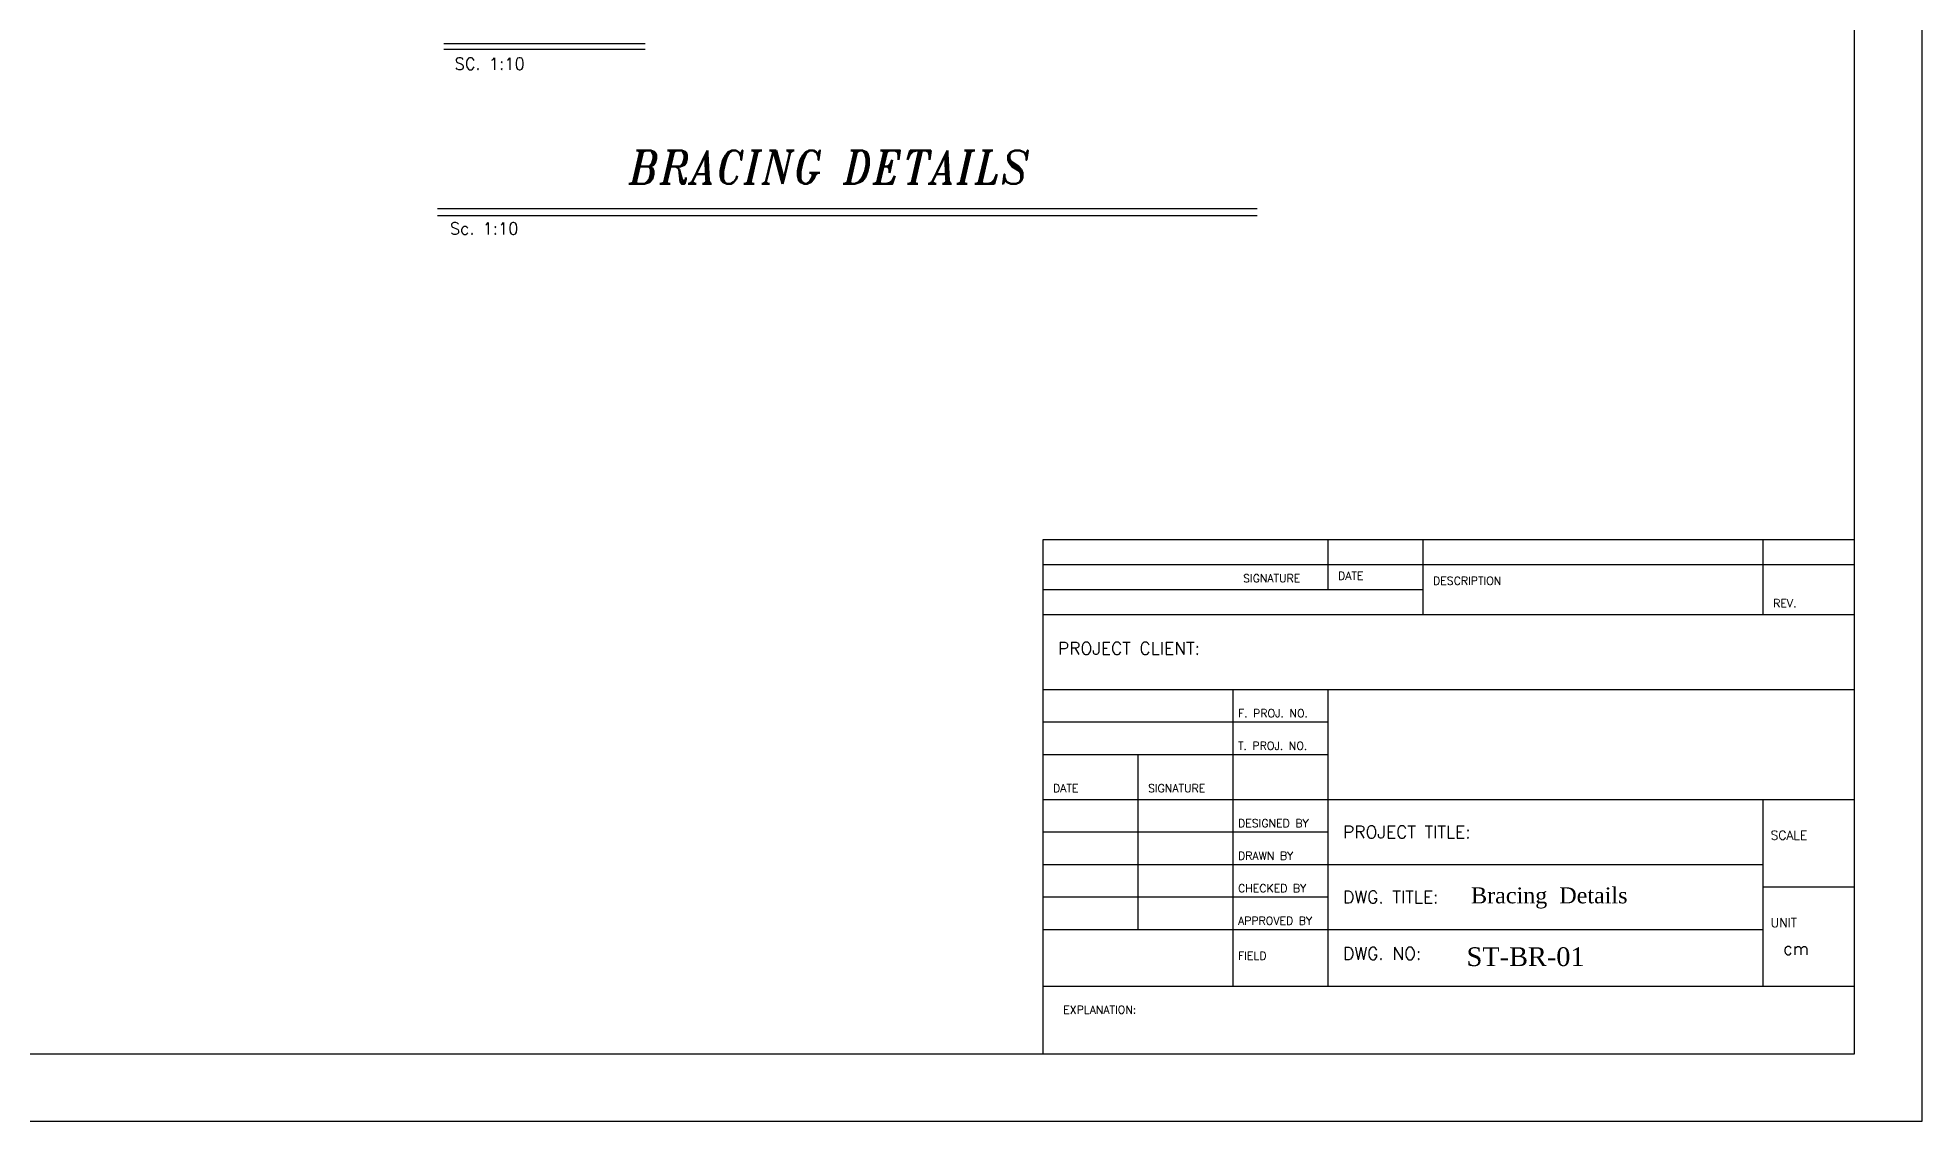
# Model space of a CAD drawing. Header units: inches. Extents: x 1387 to 2676, y -3005 to -2136.
# Drawn here: x 2545.59 to 2585.02, y -2790.55 to -2767.87 of the extents above; entities that cross this region are included whole.
import ezdxf
from ezdxf.enums import TextEntityAlignment as Align

# ---------------------------------------------------------------- set-up
doc = ezdxf.new("R2010")
doc.units = ezdxf.units.IN
doc.header["$MEASUREMENT"] = 0
for name, color, linetype in [('1', 1, 'Continuous'), ('3G', 3, 'Continuous'), ('4C', 4, 'Continuous'), ('6M', 6, 'Continuous'), ('DIM', 8, 'Continuous'), ('lateral brace', 5, 'Continuous'), ('Layer4', 118, 'Continuous')]:
    doc.layers.add(name, color=color, linetype=linetype)
doc.styles.add('ITALICT', font='italict')
doc.styles.add('ROMANS', font='ROMANS')
doc.styles.add('style1', font='times.ttf')

msp = doc.modelspace()

# ---------------------------------------------------------------- linework, layer by layer
at = {"layer": '1'}
for p, q in [((2566.623679, -2778.380085), (2566.623679, -2789.135202)), ((2566.623679, -2778.380085), (2566.623679, -2787.722619)), ((2583.604628, -2778.380085), (2566.623679, -2778.380085)), ((2572.587921, -2779.426443), (2572.587921, -2778.380085)), ((2574.576001, -2779.949622), (2574.576001, -2778.380085)), ((2581.691237, -2779.949622), (2581.691237, -2778.380085)), ((2583.604628, -2778.903264), (2566.623679, -2778.903264)), ((2574.576001, -2779.426443), (2566.623679, -2779.426443)), ((2583.604628, -2779.949622), (2566.623679, -2779.949622)), ((2583.604628, -2781.519159), (2566.623679, -2781.519159)), ((2570.59984, -2787.722619), (2570.59984, -2781.519159)), ((2572.587921, -2787.722619), (2572.587921, -2781.519159)), ((2572.587921, -2782.199292), (2566.623679, -2782.199292)), ((2572.587921, -2782.879425), (2566.623679, -2782.879425)), ((2568.61176, -2786.541678), (2568.61176, -2782.879425)), ((2572.587921, -2783.821147), (2566.623679, -2783.821147)), ((2583.604628, -2783.821147), (2572.587921, -2783.821147)), ((2581.691237, -2787.722619), (2581.691237, -2783.821147)), ((2572.587921, -2784.50128), (2566.623679, -2784.50128)), ((2581.691237, -2785.181413), (2566.623679, -2785.181413)), ((2583.604628, -2785.652274), (2581.691237, -2785.652274)), ((2572.587921, -2785.861546), (2566.623679, -2785.861546)), ((2572.587921, -2786.541678), (2566.623679, -2786.541678)), ((2581.691237, -2786.541678), (2572.587921, -2786.541678)), ((2566.623679, -2787.722619), (2583.604628, -2787.722619))]:
    msp.add_line(p, q, dxfattribs=at)
msp.add_lwpolyline([(2502.336278, -2789.135202), (2583.604628, -2789.135202), (2583.604628, -2732.502205), (2502.336278, -2732.502205)], close=True, dxfattribs=at)
at = {"layer": '3G'}
for p, q in [((2554.087669, -2768.112929), (2558.303481, -2768.112929)), ((2553.971767, -2771.594404), (2571.102711, -2771.594404))]:
    msp.add_line(p, q, dxfattribs=at)
at = {"layer": '3G', "linetype": 'ByBlock'}
msp.add_line((2553.958946, -2771.594404), (2571.102711, -2771.594404), dxfattribs=at)
at = {"layer": '6M'}
msp.add_line((2554.087669, -2767.992929), (2558.303481, -2767.992929), dxfattribs=at)
at = {"layer": '6M', "color": 4}
msp.add_line((2553.958946, -2771.443837), (2571.102711, -2771.443837), dxfattribs=at)
at = {"layer": 'DIM'}
msp.add_lwpolyline([(2500.920453, -2790.551027), (2585.020453, -2790.551027), (2585.020453, -2731.086381), (2500.920453, -2731.086381)], close=True, dxfattribs=at)
at = {"layer": 'lateral brace'}
msp.add_lwpolyline([(2500.920453, -2790.551027), (2585.020453, -2790.551027), (2585.020453, -2731.086381), (2500.920453, -2731.086381)], close=True, dxfattribs=at)
at = {"layer": 'Layer4'}
msp.add_lwpolyline([(2585.020453, -2731.086381), (2500.920453, -2731.086381), (2500.920453, -2790.551027), (2585.020453, -2790.551027)], close=True, dxfattribs=at)

# ---------------------------------------------------------------- texts
at = {"layer": '1'}
for s, height, style, p in [('SIGNATURE', 0.1674173, 'ROMANS', (2570.809112, -2779.269489)), ('DATE', 0.1674173, 'ROMANS', (2572.797192, -2779.217171)), ('DESCRIPTION', 0.16741731, 'ROMANS', (2574.785273, -2779.321807)), ('REV.', 0.1674173, 'ROMANS', (2581.900508, -2779.792668)), ('PROJECT CLIENT:', 0.26158955, 'ROMANS', (2566.937586, -2780.783971)), ('F. PROJ. NO.', 0.16741731, 'ROMANS', (2570.704476, -2782.094656)), ('T. PROJ. NO.', 0.16741731, 'ROMANS', (2570.704476, -2782.774789)), ('DATE', 0.1674173, 'ROMANS', (2566.832951, -2783.664193)), ('SIGNATURE', 0.1674173, 'ROMANS', (2568.821031, -2783.664193)), ('DESIGNED BY', 0.16741731, 'ROMANS', (2570.704476, -2784.396644)), ('PROJECT TITLE:', 0.26158955, 'ROMANS', (2572.901828, -2784.628288)), ('SCALE', 0.1883445, 'ROMANS', (2581.848191, -2784.658234)), ('DRAWN BY', 0.1674173, 'ROMANS', (2570.704476, -2785.076777)), ('CHECKED BY', 0.1674173, 'ROMANS', (2570.704476, -2785.75691)), ('Bracing  Details', 0.33352667, 'style1', (2575.579677, -2785.988553)), ('DWG. TITLE:', 0.26158955, 'ROMANS', (2572.901828, -2785.988553)), ('APPROVED BY', 0.16741731, 'ROMANS', (2570.704476, -2786.437043)), ('UNIT', 0.1883445, 'ROMANS', (2581.848191, -2786.48936)), ('FIELD', 0.1674173, 'ROMANS', (2570.704476, -2787.169493)), ('DWG. NO:', 0.2615895, 'ROMANS', (2572.901828, -2787.169493)), ('ST-BR-01', 0.3923843, 'style1', (2575.485679, -2787.301379)), ('cm', 0.2615895, 'ROMANS', (2582.10978, -2787.064857)), ('EXPLANATION:', 0.16741731, 'ROMANS', (2567.047779, -2788.298232))]:
    msp.add_text(s, height=height, dxfattribs=dict(at, style=style)).set_placement(p)
at = {"layer": '3G', "style": 'ROMANS'}
msp.add_text('SC. 1:10', height=0.25, dxfattribs=at).set_placement((2555.047604, -2768.416026), align=Align.MIDDLE)
msp.add_text('Sc. 1:10', height=0.25, dxfattribs=at).set_placement((2554.213975, -2771.989113))
at = {"layer": '4C', "style": 'ITALICT', "width": 0.9}
msp.add_text('BRACING DETAILS', height=0.7, dxfattribs=at).set_placement((2557.960447, -2770.931071))

doc.saveas('drawing.dxf')
